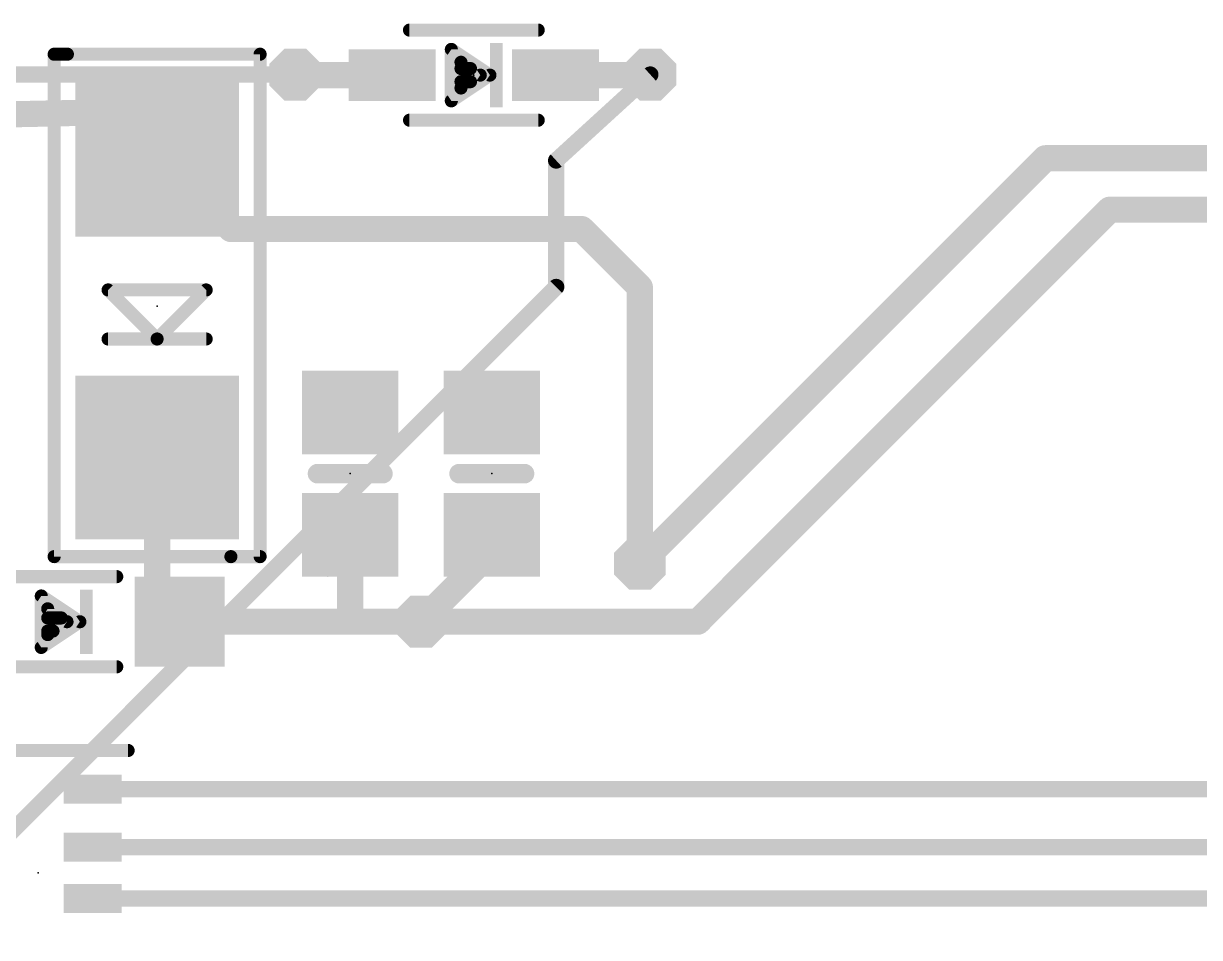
# Model space of a CAD drawing. Extents: x -31 to 165, y 0 to 136.
# Drawn here: x 46.72 to 64.99, y 62.3 to 76.49 of the extents above; entities that cross this region are included whole.
import ezdxf

# ---------------------------------------------------------------- set-up
doc = ezdxf.new("R2010")
doc.units = 0
for name, color, linetype in [('1', 12, 'CONTINUOUS'), ('16', 132, 'CONTINUOUS'), ('18', 3, 'CONTINUOUS'), ('21', 40, 'CONTINUOUS'), ('23', 40, 'CONTINUOUS')]:
    doc.layers.add(name, color=color, linetype=linetype)

# ---------------------------------------------------------------- blocks, each defined once
blk = doc.blocks.new('RECT')
blk.add_solid([(-0.5, -0.5), (0.5, -0.5), (-0.5, 0.5), (0.5, 0.5)])
blk = doc.blocks.new('OCTAGONV')
at = {"const_width": 0.5}
blk.add_lwpolyline([(-0.25, -0.1036), (-0.25, 0.1036), (-0.1036, 0.25), (0.1036, 0.25), (0.25, 0.1036), (0.25, -0.1036), (0.1036, -0.25), (-0.1036, -0.25), (-0.25, -0.1036), (-0.25, 0.1036)], dxfattribs=at)

msp = doc.modelspace()

# ---------------------------------------------------------------- linework, layer by layer
at = {"layer": '1'}
for points, const_width in [([(51.1992, 75.692), (50.9452, 75.701)], 0.4064), ([(52.4502, 75.692), (51.1992, 75.692)], 0.4064), ([(54.9902, 75.692), (56.4612, 75.692)], 0.4064), ([(56.4612, 75.692), (56.4612, 75.701)], 0.4064), ([(48.1327, 75.117), (44.9992, 75.051)], 0.4064), ([(48.7992, 74.4505), (48.1327, 75.117)], 0.4064), ([(49.9487, 73.301), (48.7992, 74.4505)], 0.4064), ([(49.9487, 73.301), (55.3937, 73.301)], 0.4064), ([(55.3937, 73.301), (56.2992, 72.3955)], 0.4064), ([(56.2992, 72.3955), (56.2992, 68.101)], 0.4064), ([(48.7992, 67.551), (48.7992, 69.7515)], 0.4064), ([(51.7992, 68.451), (51.7992, 68.551)], 0.4064), ([(51.7992, 68.551), (51.7992, 67.201)], 0.4064), ([(53.9992, 68.301), (53.9992, 68.551)], 0.4064), ([(51.4492, 68.101), (51.7992, 68.451)], 0.4064), ([(52.8992, 67.201), (53.9992, 68.301)], 0.4064), ([(48.7992, 67.551), (49.1492, 67.201)], 0.4064), ([(49.1492, 67.201), (51.7992, 67.201)], 0.4064), ([(51.7992, 67.201), (52.8992, 67.201)], 0.4064), ([(74.9492, 64.601), (47.7992, 64.601)], 0.254), ([(74.0492, 63.701), (47.7992, 63.701)], 0.254), ([(73.1492, 62.901), (47.7992, 62.901)], 0.254)]:
    msp.add_lwpolyline(points, dxfattribs=dict(at, const_width=const_width))
for points, const_width in [([(50.9488, 75.8025, 1), (50.9416, 75.5995)], 0.2032), ([(51.1992, 75.7936, 1), (51.1992, 75.5904)], 0.2032), ([(51.1956, 75.5905, 1), (51.2028, 75.7935)], 0.2032), ([(52.4502, 75.5904, 1), (52.4502, 75.7936)], 0.2032), ([(54.9902, 75.7936, 1), (54.9902, 75.5904)], 0.2032), ([(56.5628, 75.701, 1), (56.3596, 75.701)], 0.2032), ([(56.4612, 75.5904, 1), (56.4612, 75.7936)], 0.2032), ([(56.3596, 75.692, 1), (56.5628, 75.692)], 0.2032), ([(48.2045, 75.1888, 1), (48.0609, 75.0452)], 0.2032), ([(48.1348, 75.0154, 1), (48.1306, 75.2186)], 0.2032), ([(48.871, 74.5223, 1), (48.7274, 74.3787)], 0.2032), ([(48.7274, 74.3787, 1), (48.871, 74.5223)], 0.2032), ([(49.9487, 73.4026, 1), (49.9487, 73.1994)], 0.2032), ([(49.8769, 73.2292, 1), (50.0205, 73.3728)], 0.2032), ([(55.4655, 73.3728, 1), (55.3218, 73.2292)], 0.2032), ([(55.3937, 73.1994, 1), (55.3937, 73.4026)], 0.2032), ([(56.4008, 72.3955, 1), (56.1976, 72.3955)], 0.2032), ([(56.2274, 72.3236, 1), (56.371, 72.4673)], 0.2032), ([(48.9008, 69.7515, 1), (48.6976, 69.7515)], 0.2032), ([(51.9008, 68.551, 1), (51.6976, 68.551)], 0.2032), ([(51.9008, 68.551, 1), (51.6976, 68.551)], 0.2032), ([(54.1008, 68.551, 1), (53.8976, 68.551)], 0.2032), ([(51.6976, 68.451, 1), (51.9008, 68.451)], 0.2032), ([(51.871, 68.3792, 1), (51.7274, 68.5228)], 0.2032), ([(53.8976, 68.301, 1), (54.1008, 68.301)], 0.2032), ([(54.071, 68.2292, 1), (53.9274, 68.3728)], 0.2032), ([(51.3774, 68.1728, 1), (51.521, 68.0292)], 0.2032), ([(56.1976, 68.101, 1), (56.4008, 68.101)], 0.2032), ([(48.6976, 67.551, 1), (48.9008, 67.551)], 0.2032), ([(48.871, 67.6228, 1), (48.7274, 67.4792)], 0.2032), ([(49.1492, 67.3026, 1), (49.1492, 67.0994)], 0.2032), ([(49.0774, 67.1292, 1), (49.221, 67.2728)], 0.2032), ([(51.7992, 67.3026, 1), (51.7992, 67.0994)], 0.2032), ([(51.6976, 67.201, 1), (51.9008, 67.201)], 0.2032), ([(51.7992, 67.0994, 1), (51.7992, 67.3026)], 0.2032), ([(52.8274, 67.2728, 1), (52.971, 67.1292)], 0.2032), ([(52.8992, 67.0994, 1), (52.8992, 67.3026)], 0.2032), ([(47.7992, 64.6645, 1), (47.7992, 64.5375)], 0.127), ([(47.7992, 63.7645, 1), (47.7992, 63.6375)], 0.127), ([(47.7992, 62.9645, 1), (47.7992, 62.8375)], 0.127)]:
    msp.add_lwpolyline(points, format="xyb", dxfattribs=dict(at, const_width=const_width))
at = {"layer": '16'}
for points, const_width in [([(38.9992, 75.701), (50.9452, 75.701)], 0.254), ([(54.9992, 74.366), (56.4612, 75.701)], 0.254), ([(56.2992, 68.101), (62.5992, 74.401)], 0.4064), ([(62.5992, 74.401), (127.2572, 74.431)], 0.4064), ([(54.9992, 72.401), (54.9992, 74.366)], 0.254), ([(63.5992, 73.601), (126.6572, 73.631)], 0.4064), ([(63.5992, 73.601), (57.1992, 67.201)], 0.4064), ([(54.9992, 72.401), (43.8992, 61.301)], 0.254), ([(57.1992, 67.201), (52.8992, 67.201)], 0.4064)]:
    msp.add_lwpolyline(points, dxfattribs=dict(at, const_width=const_width))
for points, const_width in [([(50.9452, 75.6375, 1), (50.9452, 75.7645)], 0.127), ([(56.504, 75.6541, 1), (56.4184, 75.7479)], 0.127), ([(62.5992, 74.5026, 1), (62.5992, 74.2994)], 0.2032), ([(62.671, 74.3292, 1), (62.5274, 74.4728)], 0.2032), ([(55.0627, 74.366, 1), (54.9357, 74.366)], 0.127), ([(54.9564, 74.4129, 1), (55.042, 74.3191)], 0.127), ([(63.5992, 73.7026, 1), (63.5992, 73.4994)], 0.2032), ([(63.671, 73.5292, 1), (63.5274, 73.6728)], 0.2032), ([(54.9357, 72.401, 1), (55.0627, 72.401)], 0.127), ([(55.0441, 72.3561, 1), (54.9543, 72.4459)], 0.127), ([(56.2274, 68.1728, 1), (56.371, 68.0292)], 0.2032), ([(52.8992, 67.3026, 1), (52.8992, 67.0994)], 0.2032), ([(57.1274, 67.2728, 1), (57.271, 67.1292)], 0.2032), ([(57.1992, 67.0994, 1), (57.1992, 67.3026)], 0.2032)]:
    msp.add_lwpolyline(points, format="xyb", dxfattribs=dict(at, const_width=const_width))
at = {"layer": '21'}
for points, const_width in [([(52.7202, 76.392), (54.7202, 76.392)], 0.2032), ([(53.3702, 75.292), (53.3702, 76.092)], 0.2032), ([(53.3702, 76.092), (53.9702, 75.692)], 0.2032), ([(47.1992, 68.212), (47.1992, 76.017)], 0.2032), ([(47.1992, 76.017), (47.4052, 76.017)], 0.2032), ([(47.4052, 76.017), (50.3992, 76.017)], 0.2032), ([(50.3992, 76.017), (50.3992, 68.212)], 0.2032), ([(53.5202, 75.492), (53.5202, 75.892)], 0.2032), ([(53.5202, 75.892), (53.8202, 75.692)], 0.2032), ([(53.5202, 75.7936), (53.6678, 75.7936)], 0.2032), ([(53.9702, 75.692), (53.3702, 75.292)], 0.2032), ([(53.8202, 75.692), (53.5202, 75.492)], 0.2032), ([(53.5202, 75.5904), (53.6678, 75.5904)], 0.2032), ([(54.7202, 74.992), (52.7202, 74.992)], 0.2032), ([(48.0372, 72.355), (49.5612, 72.355)], 0.2032), ([(48.7992, 71.593), (48.0372, 72.355)], 0.2032), ([(49.5612, 72.355), (48.7992, 71.593)], 0.2032), ([(48.0372, 71.593), (48.7992, 71.593)], 0.2032), ([(48.7992, 71.593), (49.5612, 71.593)], 0.2032), ([(51.2912, 69.501), (52.3072, 69.501)], 0.3048), ([(53.4912, 69.501), (54.5072, 69.501)], 0.3048), ([(49.9452, 68.212), (47.1992, 68.212)], 0.2032), ([(50.3992, 68.212), (49.9452, 68.212)], 0.2032), ([(46.4262, 67.901), (48.1722, 67.901)], 0.2032), ([(46.9992, 66.801), (46.9992, 67.601)], 0.2032), ([(46.9992, 67.601), (47.5992, 67.201)], 0.2032), ([(47.0992, 67.001), (47.0992, 67.401)], 0.2032), ([(47.0992, 67.401), (47.3992, 67.201)], 0.2032), ([(47.5992, 67.201), (46.9992, 66.801)], 0.2032), ([(47.0992, 67.2592), (47.3119, 67.2592)], 0.2032), ([(47.3992, 67.201), (47.0992, 67.001)], 0.2032), ([(47.0992, 67.056), (47.1817, 67.056)], 0.2032), ([(48.1722, 66.501), (46.4262, 66.501)], 0.2032), ([(45.5492, 65.201), (48.3492, 65.201)], 0.2032)]:
    msp.add_lwpolyline(points, dxfattribs=dict(at, const_width=const_width))
for points, const_width in [([(52.7202, 76.4428, 1), (52.7202, 76.3412)], 0.1016), ([(54.7202, 76.3412, 1), (54.7202, 76.4428)], 0.1016), ([(53.421, 76.092, 1), (53.3194, 76.092)], 0.1016), ([(53.3984, 76.1343, 1), (53.342, 76.0497)], 0.1016), ([(47.25, 76.017, 1), (47.1484, 76.017)], 0.1016), ([(47.1992, 76.0678, 1), (47.1992, 75.9662)], 0.1016), ([(47.4052, 76.0678, 1), (47.4052, 75.9662)], 0.1016), ([(47.4052, 75.9662, 1), (47.4052, 76.0678)], 0.1016), ([(50.45, 76.017, 1), (50.3484, 76.017)], 0.1016), ([(50.3992, 75.9662, 1), (50.3992, 76.0678)], 0.1016), ([(53.571, 75.892, 1), (53.4694, 75.892)], 0.1016), ([(53.5484, 75.9343, 1), (53.492, 75.8497)], 0.1016), ([(53.5202, 75.8444, 1), (53.5202, 75.7428)], 0.1016), ([(53.6678, 75.7428, 1), (53.6678, 75.8444)], 0.1016), ([(53.5202, 75.6412, 1), (53.5202, 75.5396)], 0.1016), ([(53.6678, 75.5396, 1), (53.6678, 75.6412)], 0.1016), ([(53.8484, 75.6497, 1), (53.792, 75.7343)], 0.1016), ([(53.792, 75.6497, 1), (53.8484, 75.7343)], 0.1016), ([(53.9984, 75.6497, 1), (53.942, 75.7343)], 0.1016), ([(53.942, 75.6497, 1), (53.9984, 75.7343)], 0.1016), ([(53.492, 75.5343, 1), (53.5484, 75.4497)], 0.1016), ([(53.4694, 75.492, 1), (53.571, 75.492)], 0.1016), ([(53.342, 75.3343, 1), (53.3984, 75.2497)], 0.1016), ([(53.3194, 75.292, 1), (53.421, 75.292)], 0.1016), ([(52.7202, 75.0428, 1), (52.7202, 74.9412)], 0.1016), ([(54.7202, 74.9412, 1), (54.7202, 75.0428)], 0.1016), ([(48.0372, 72.4058, 1), (48.0372, 72.3042)], 0.1016), ([(48.0731, 72.3909, 1), (48.0013, 72.3191)], 0.1016), ([(49.5971, 72.3191, 1), (49.5253, 72.3909)], 0.1016), ([(49.5612, 72.3042, 1), (49.5612, 72.4058)], 0.1016), ([(48.0372, 71.6438, 1), (48.0372, 71.5422)], 0.1016), ([(48.7992, 71.6438, 1), (48.7992, 71.5422)], 0.1016), ([(48.7633, 71.6289, 1), (48.8351, 71.5571)], 0.1016), ([(48.7633, 71.5571, 1), (48.8351, 71.6289)], 0.1016), ([(48.7992, 71.5422, 1), (48.7992, 71.6438)], 0.1016), ([(49.5612, 71.5422, 1), (49.5612, 71.6438)], 0.1016), ([(51.2912, 69.5772, 1), (51.2912, 69.4248)], 0.1524), ([(52.3072, 69.4248, 1), (52.3072, 69.5772)], 0.1524), ([(53.4912, 69.5772, 1), (53.4912, 69.4248)], 0.1524), ([(54.5072, 69.4248, 1), (54.5072, 69.5772)], 0.1524), ([(47.1992, 68.2628, 1), (47.1992, 68.1612)], 0.1016), ([(47.1484, 68.212, 1), (47.25, 68.212)], 0.1016), ([(49.9452, 68.2628, 1), (49.9452, 68.1612)], 0.1016), ([(49.9452, 68.1612, 1), (49.9452, 68.2628)], 0.1016), ([(50.3484, 68.212, 1), (50.45, 68.212)], 0.1016), ([(50.3992, 68.1612, 1), (50.3992, 68.2628)], 0.1016), ([(48.1722, 67.8502, 1), (48.1722, 67.9518)], 0.1016), ([(47.05, 67.601, 1), (46.9484, 67.601)], 0.1016), ([(47.0274, 67.6433, 1), (46.971, 67.5587)], 0.1016), ([(47.15, 67.401, 1), (47.0484, 67.401)], 0.1016), ([(47.1274, 67.4433, 1), (47.071, 67.3587)], 0.1016), ([(47.0992, 67.31, 1), (47.0992, 67.2084)], 0.1016), ([(47.3119, 67.2084, 1), (47.3119, 67.31)], 0.1016), ([(47.4274, 67.1587, 1), (47.371, 67.2433)], 0.1016), ([(47.371, 67.1587, 1), (47.4274, 67.2433)], 0.1016), ([(47.6274, 67.1587, 1), (47.571, 67.2433)], 0.1016), ([(47.571, 67.1587, 1), (47.6274, 67.2433)], 0.1016), ([(47.0992, 67.1068, 1), (47.0992, 67.0052)], 0.1016), ([(47.071, 67.0433, 1), (47.1274, 66.9587)], 0.1016), ([(47.1817, 67.0052, 1), (47.1817, 67.1068)], 0.1016), ([(46.971, 66.8433, 1), (47.0274, 66.7587)], 0.1016), ([(47.0484, 67.001, 1), (47.15, 67.001)], 0.1016), ([(46.9484, 66.801, 1), (47.05, 66.801)], 0.1016), ([(48.1722, 66.4502, 1), (48.1722, 66.5518)], 0.1016), ([(48.3492, 65.1502, 1), (48.3492, 65.2518)], 0.1016)]:
    msp.add_lwpolyline(points, format="xyb", dxfattribs=dict(at, const_width=const_width))
at = {"layer": '23'}
for p in [(53.7202, 75.692), (48.7992, 72.101), (51.7992, 69.501), (53.9992, 69.501), (47.2992, 67.201), (46.9492, 63.301)]:
    msp.add_point(p, dxfattribs=at)

# ---------------------------------------------------------------- block references
at = {"layer": '1'}
for p, xscale, yscale, rotation in [((52.4502, 75.692), 1.35, 0.8, 180), ((54.9902, 75.692), 1.35, 0.8, 180), ((48.7992, 74.4505), 2.54, 2.54, 270), ((51.7992, 70.451), 1.3, 1.5, 90), ((53.9992, 70.451), 1.3, 1.5, 90), ((48.7992, 69.7515), 2.54, 2.54, 90), ((51.7992, 68.551), 1.3, 1.5, 90), ((53.9992, 68.551), 1.3, 1.5, 90), ((49.1492, 67.201), 1.4, 1.4, 270), ((47.7992, 64.601), 0.45, 0.9, 270), ((47.7992, 63.701), 0.45, 0.9, 270), ((47.7992, 62.901), 0.45, 0.9, 270)]:
    msp.add_blockref('RECT', p, dxfattribs=dict(at, xscale=xscale, yscale=yscale, rotation=rotation))
at = {"layer": '18', "xscale": 0.8064, "yscale": 0.8064}
for p in [(50.9452, 75.701), (50.9452, 75.701), (56.4612, 75.701), (56.4612, 75.701), (56.2992, 68.101), (56.2992, 68.101), (52.8992, 67.201), (52.8992, 67.201)]:
    msp.add_blockref('OCTAGONV', p, dxfattribs=at)
at = {"layer": '21', "xscale": 0.2, "rotation": 180}
for p in [(54.0702, 75.692), (47.6992, 67.201)]:
    msp.add_blockref('RECT', p, dxfattribs=at)

doc.saveas('drawing.dxf')
